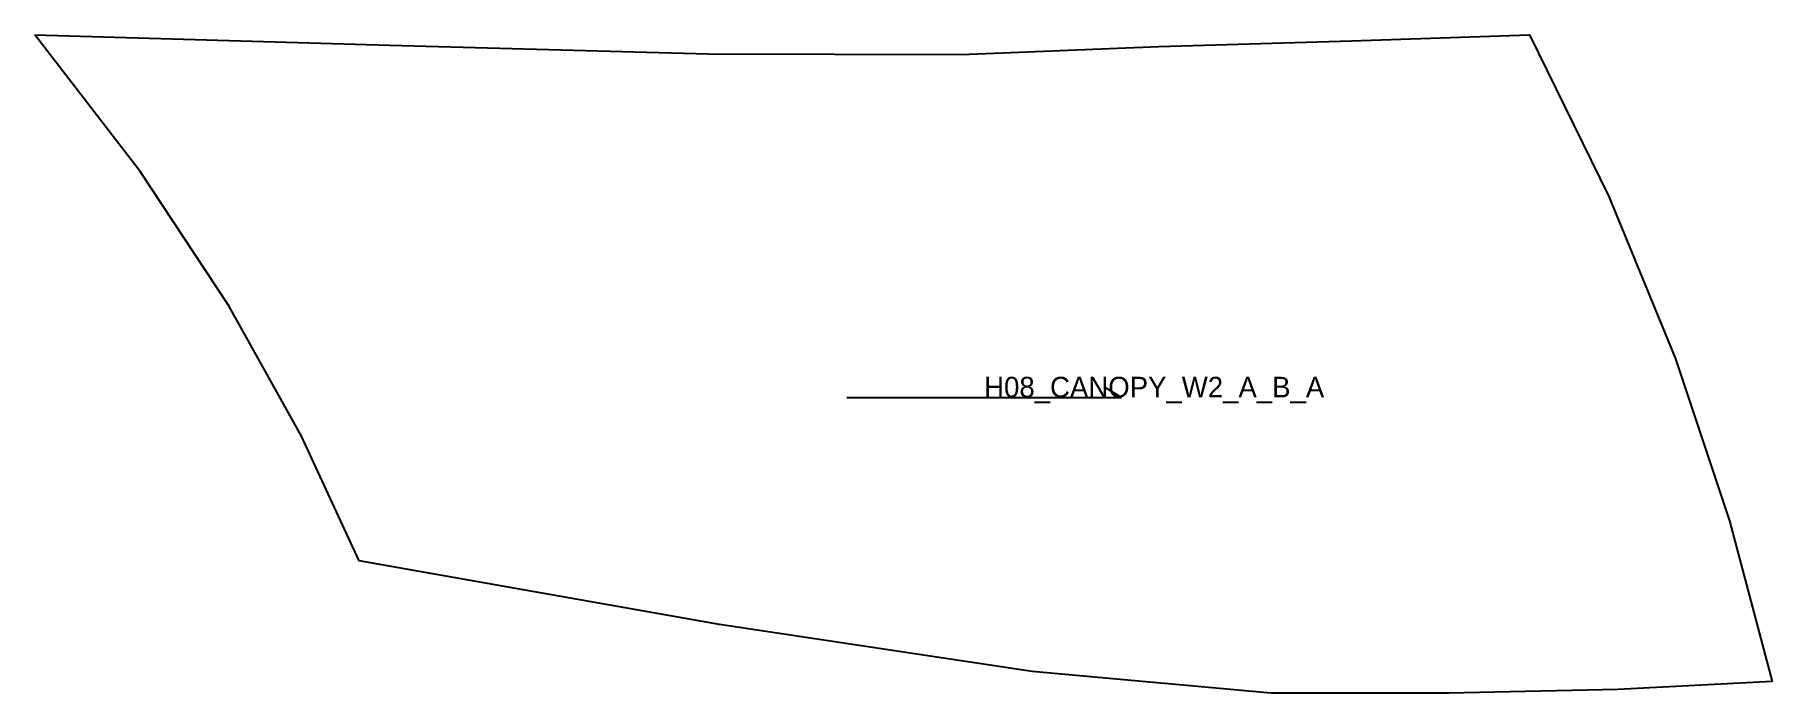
# Model space of a CAD drawing. Header units: millimetres. Extents: x 0 to 506, y -192 to 0.
import ezdxf

# ---------------------------------------------------------------- set-up
doc = ezdxf.new("R2010")
doc.units = ezdxf.units.MM
for name, color, linetype in [('CUT', 1, 'Continuous'), ('GRAIN', 3, 'Continuous'), ('LABEL', 7, 'Continuous'), ('SEW', 5, 'Continuous')]:
    doc.layers.add(name, color=color, linetype=linetype)

msp = doc.modelspace()

# ---------------------------------------------------------------- linework, layer by layer
at = {"layer": 'CUT'}
msp.add_lwpolyline([(0, 0), (103.3, -3.05), (196.07, -5.56), (269.73, -5.8), (327.23, -3.43), (383.32, -1.79), (435.15, 0), (458.25, -47.08), (477.62, -94.34), (493.39, -141.52), (505.83, -188.37), (460.85, -190.66), (411.72, -191.78), (359.9, -191.78), (290.39, -185.41), (199.33, -171.74), (94.4, -153.19), (77.68, -116.89), (56.55, -78.93), (30.68, -39.81), (0, 0)], close=True, dxfattribs=at)
at = {"layer": 'GRAIN'}
for p, q in [((236.4, -105.62), (316.4, -105.62)), ((316.4, -105.62), (311.4, -102.62))]:
    msp.add_line(p, q, dxfattribs=at)
at = {"layer": 'SEW'}
msp.add_lwpolyline([(0, 0), (103.3, -3.05), (196.07, -5.56), (269.73, -5.8), (327.23, -3.43), (383.32, -1.79), (435.15, 0), (458.25, -47.08), (477.62, -94.34), (493.39, -141.52), (505.83, -188.37), (460.85, -190.66), (411.72, -191.78), (359.9, -191.78), (290.39, -185.41), (199.33, -171.74), (94.4, -153.19), (77.68, -116.89), (56.55, -78.93), (30.68, -39.81)], close=True, dxfattribs=at)

# ---------------------------------------------------------------- texts
at = {"layer": 'LABEL'}
msp.add_text('H08_CANOPY_W2_A_B_A', height=6, dxfattribs=at).set_placement((276.4, -105.62))

doc.saveas('drawing.dxf')
